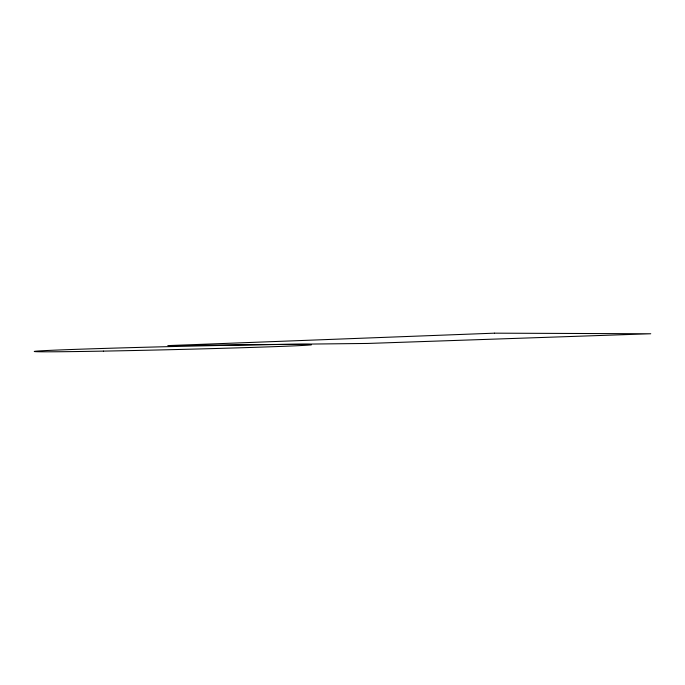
<?xml version="1.0" encoding="UTF-8"?>
<svg xmlns="http://www.w3.org/2000/svg" width="685" height="685" viewBox="0 0 685 685"><rect width="100%" height="100%" fill="white"/><g stroke="black" fill="none" stroke-linecap="round" stroke-linejoin="round"><path stroke-width="1.03" d="M494.519 333.167L167.808 345.608L367.622 343.45L650.75 333.758L494.519 333.167M103.384 351.114A138.516 1.541 -1.4 0 0 311.153 344.589A138.516 1.541 -1.4 0 0 103.503 348.442A138.516 1.541 -1.4 0 0 103.384 351.114"/></g></svg>
